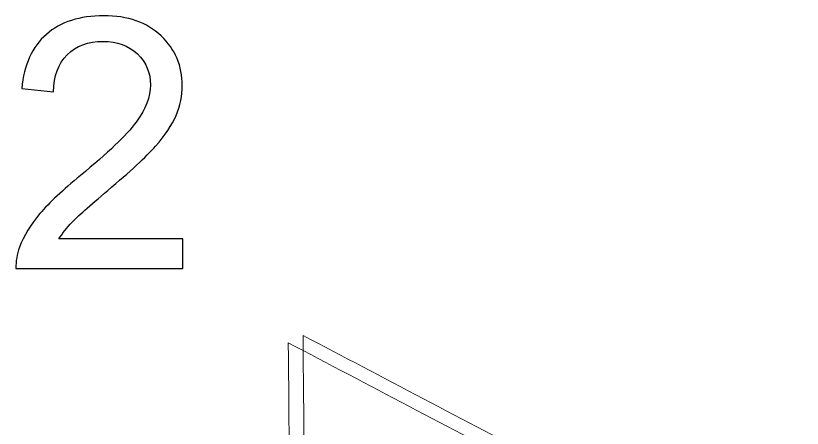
# Model space of a CAD drawing. Header units: centimetres. Extents: x -10.6 to 11.8, y -10.5 to 10.6.
# Drawn here: x -2.156 to -1.289, y 3.087 to 3.542 of the extents above; entities that cross this region are included whole.
import ezdxf

# ---------------------------------------------------------------- set-up
doc = ezdxf.new("R2010")
doc.units = ezdxf.units.CM
doc.header["$MEASUREMENT"] = 0
doc.layers.add('Livello 1', color=7, linetype='Continuous')

msp = doc.modelspace()

# ---------------------------------------------------------------- linework, layer by layer
at = {"layer": 'Livello 1', "color": 7}
msp.add_open_spline([(-1.97187, 3.29631), (-1.97187, 3.29631), (-1.97187, 3.26352), (-1.97187, 3.26352), (-1.97187, 3.26352), (-1.97187, 3.26352), (-2.15549, 3.26352), (-2.15549, 3.26352), (-2.15549, 3.26352), (-2.15575, 3.27173), (-2.15445, 3.27962), (-2.15154, 3.28719), (-2.15154, 3.28719), (-2.14689, 3.29974), (-2.13938, 3.31203), (-2.1291, 3.32419), (-2.1291, 3.32419), (-2.11875, 3.33628), (-2.10388, 3.35032), (-2.08447, 3.36623), (-2.08447, 3.36623), (-2.05427, 3.391), (-2.03383, 3.41059), (-2.02323, 3.42508), (-2.02323, 3.42508), (-2.01262, 3.43951), (-2.00731, 3.45322), (-2.00731, 3.46609), (-2.00731, 3.46609), (-2.00731, 3.4796), (-2.01217, 3.49099), (-2.0218, 3.5003), (-2.0218, 3.5003), (-2.0315, 3.50955), (-2.04412, 3.51421), (-2.05964, 3.51421), (-2.05964, 3.51421), (-2.07607, 3.51421), (-2.0892, 3.50929), (-2.09903, 3.4994), (-2.09903, 3.4994), (-2.10892, 3.48956), (-2.1139, 3.47592), (-2.11403, 3.45852), (-2.11403, 3.45852), (-2.11403, 3.45852), (-2.14909, 3.46208), (-2.14909, 3.46208), (-2.14909, 3.46208), (-2.14669, 3.48827), (-2.13764, 3.50819), (-2.12199, 3.5219), (-2.12199, 3.5219), (-2.10633, 3.53561), (-2.08525, 3.54247), (-2.05886, 3.54247), (-2.05886, 3.54247), (-2.03222, 3.54247), (-2.01113, 3.53503), (-1.99561, 3.52029), (-1.99561, 3.52029), (-1.98002, 3.50548), (-1.97226, 3.48717), (-1.97226, 3.46531), (-1.97226, 3.46531), (-1.97226, 3.45419), (-1.97452, 3.44326), (-1.97912, 3.43252), (-1.97912, 3.43252), (-1.98364, 3.42178), (-1.99121, 3.41047), (-2.00175, 3.39863), (-2.00175, 3.39863), (-2.01229, 3.38673), (-2.02982, 3.37043), (-2.05433, 3.34973), (-2.05433, 3.34973), (-2.07477, 3.33253), (-2.0879, 3.32089), (-2.09372, 3.31474), (-2.09372, 3.31474), (-2.09954, 3.30866), (-2.10433, 3.30252), (-2.10815, 3.29631), (-2.10815, 3.29631), (-2.10815, 3.29631), (-1.97187, 3.29631), (-1.97187, 3.29631)], degree=3, knots=[0, 0, 0, 0, 0.045455, 0.045455, 0.045455, 0.045455, 0.090909, 0.090909, 0.090909, 0.090909, 0.136364, 0.136364, 0.136364, 0.136364, 0.181818, 0.181818, 0.181818, 0.181818, 0.227273, 0.227273, 0.227273, 0.227273, 0.272727, 0.272727, 0.272727, 0.272727, 0.318182, 0.318182, 0.318182, 0.318182, 0.363636, 0.363636, 0.363636, 0.363636, 0.409091, 0.409091, 0.409091, 0.409091, 0.454545, 0.454545, 0.454545, 0.454545, 0.5, 0.5, 0.5, 0.5, 0.545455, 0.545455, 0.545455, 0.545455, 0.590909, 0.590909, 0.590909, 0.590909, 0.636364, 0.636364, 0.636364, 0.636364, 0.681818, 0.681818, 0.681818, 0.681818, 0.727273, 0.727273, 0.727273, 0.727273, 0.772727, 0.772727, 0.772727, 0.772727, 0.818182, 0.818182, 0.818182, 0.818182, 0.863636, 0.863636, 0.863636, 0.863636, 0.909091, 0.909091, 0.909091, 0.909091, 0.954545, 0.954545, 0.954545, 0.954545, 1, 1, 1, 1], dxfattribs=at)
at = {"layer": 'Livello 1', "color": 250, "lineweight": 9}
msp.add_open_spline([(-1.97187, 3.29631), (-1.97187, 3.29631), (-1.97187, 3.26352), (-1.97187, 3.26352), (-1.97187, 3.26352), (-1.97187, 3.26352), (-2.15549, 3.26352), (-2.15549, 3.26352), (-2.15549, 3.26352), (-2.15575, 3.27173), (-2.15445, 3.27962), (-2.15154, 3.28719), (-2.15154, 3.28719), (-2.14689, 3.29974), (-2.13938, 3.31203), (-2.1291, 3.32419), (-2.1291, 3.32419), (-2.11875, 3.33628), (-2.10388, 3.35032), (-2.08447, 3.36623), (-2.08447, 3.36623), (-2.05427, 3.391), (-2.03383, 3.41059), (-2.02323, 3.42508), (-2.02323, 3.42508), (-2.01262, 3.43951), (-2.00731, 3.45322), (-2.00731, 3.46609), (-2.00731, 3.46609), (-2.00731, 3.4796), (-2.01217, 3.49099), (-2.0218, 3.5003), (-2.0218, 3.5003), (-2.0315, 3.50955), (-2.04412, 3.51421), (-2.05964, 3.51421), (-2.05964, 3.51421), (-2.07607, 3.51421), (-2.0892, 3.50929), (-2.09903, 3.4994), (-2.09903, 3.4994), (-2.10892, 3.48956), (-2.1139, 3.47592), (-2.11403, 3.45852), (-2.11403, 3.45852), (-2.11403, 3.45852), (-2.14909, 3.46208), (-2.14909, 3.46208), (-2.14909, 3.46208), (-2.14669, 3.48827), (-2.13764, 3.50819), (-2.12199, 3.5219), (-2.12199, 3.5219), (-2.10633, 3.53561), (-2.08525, 3.54247), (-2.05886, 3.54247), (-2.05886, 3.54247), (-2.03222, 3.54247), (-2.01113, 3.53503), (-1.99561, 3.52029), (-1.99561, 3.52029), (-1.98002, 3.50548), (-1.97226, 3.48717), (-1.97226, 3.46531), (-1.97226, 3.46531), (-1.97226, 3.45419), (-1.97452, 3.44326), (-1.97912, 3.43252), (-1.97912, 3.43252), (-1.98364, 3.42178), (-1.99121, 3.41047), (-2.00175, 3.39863), (-2.00175, 3.39863), (-2.01229, 3.38673), (-2.02982, 3.37043), (-2.05433, 3.34973), (-2.05433, 3.34973), (-2.07477, 3.33253), (-2.0879, 3.32089), (-2.09372, 3.31474), (-2.09372, 3.31474), (-2.09954, 3.30866), (-2.10433, 3.30252), (-2.10815, 3.29631), (-2.10815, 3.29631), (-2.10815, 3.29631), (-1.97187, 3.29631), (-1.97187, 3.29631)], degree=3, knots=[0, 0, 0, 0, 0.045455, 0.045455, 0.045455, 0.045455, 0.090909, 0.090909, 0.090909, 0.090909, 0.136364, 0.136364, 0.136364, 0.136364, 0.181818, 0.181818, 0.181818, 0.181818, 0.227273, 0.227273, 0.227273, 0.227273, 0.272727, 0.272727, 0.272727, 0.272727, 0.318182, 0.318182, 0.318182, 0.318182, 0.363636, 0.363636, 0.363636, 0.363636, 0.409091, 0.409091, 0.409091, 0.409091, 0.454545, 0.454545, 0.454545, 0.454545, 0.5, 0.5, 0.5, 0.5, 0.545455, 0.545455, 0.545455, 0.545455, 0.590909, 0.590909, 0.590909, 0.590909, 0.636364, 0.636364, 0.636364, 0.636364, 0.681818, 0.681818, 0.681818, 0.681818, 0.727273, 0.727273, 0.727273, 0.727273, 0.772727, 0.772727, 0.772727, 0.772727, 0.818182, 0.818182, 0.818182, 0.818182, 0.863636, 0.863636, 0.863636, 0.863636, 0.909091, 0.909091, 0.909091, 0.909091, 0.954545, 0.954545, 0.954545, 0.954545, 1, 1, 1, 1], dxfattribs=at)
msp.add_open_spline([(-1.97187, 3.29631), (-1.97187, 3.29631), (-1.97187, 3.26352), (-1.97187, 3.26352), (-1.97187, 3.26352), (-1.97187, 3.26352), (-2.15549, 3.26352), (-2.15549, 3.26352), (-2.15549, 3.26352), (-2.15575, 3.27173), (-2.15445, 3.27962), (-2.15154, 3.28719), (-2.15154, 3.28719), (-2.14689, 3.29974), (-2.13938, 3.31203), (-2.1291, 3.32419), (-2.1291, 3.32419), (-2.11875, 3.33628), (-2.10388, 3.35032), (-2.08447, 3.36623), (-2.08447, 3.36623), (-2.05427, 3.391), (-2.03383, 3.41059), (-2.02323, 3.42508), (-2.02323, 3.42508), (-2.01262, 3.43951), (-2.00731, 3.45322), (-2.00731, 3.46609), (-2.00731, 3.46609), (-2.00731, 3.4796), (-2.01217, 3.49099), (-2.0218, 3.5003), (-2.0218, 3.5003), (-2.0315, 3.50955), (-2.04412, 3.51421), (-2.05964, 3.51421), (-2.05964, 3.51421), (-2.07607, 3.51421), (-2.0892, 3.50929), (-2.09903, 3.4994), (-2.09903, 3.4994), (-2.10892, 3.48956), (-2.1139, 3.47592), (-2.11403, 3.45852), (-2.11403, 3.45852), (-2.11403, 3.45852), (-2.14909, 3.46208), (-2.14909, 3.46208), (-2.14909, 3.46208), (-2.14669, 3.48827), (-2.13764, 3.50819), (-2.12199, 3.5219), (-2.12199, 3.5219), (-2.10633, 3.53561), (-2.08525, 3.54247), (-2.05886, 3.54247), (-2.05886, 3.54247), (-2.03222, 3.54247), (-2.01113, 3.53503), (-1.99561, 3.52029), (-1.99561, 3.52029), (-1.98002, 3.50548), (-1.97226, 3.48717), (-1.97226, 3.46531), (-1.97226, 3.46531), (-1.97226, 3.45419), (-1.97452, 3.44326), (-1.97912, 3.43252), (-1.97912, 3.43252), (-1.98364, 3.42178), (-1.99121, 3.41047), (-2.00175, 3.39863), (-2.00175, 3.39863), (-2.01229, 3.38673), (-2.02982, 3.37043), (-2.05433, 3.34973), (-2.05433, 3.34973), (-2.07477, 3.33253), (-2.0879, 3.32089), (-2.09372, 3.31474), (-2.09372, 3.31474), (-2.09954, 3.30866), (-2.10433, 3.30252), (-2.10815, 3.29631), (-2.10815, 3.29631), (-2.10815, 3.29631), (-1.97187, 3.29631), (-1.97187, 3.29631)], degree=3, knots=[0, 0, 0, 0, 0.045455, 0.045455, 0.045455, 0.045455, 0.090909, 0.090909, 0.090909, 0.090909, 0.136364, 0.136364, 0.136364, 0.136364, 0.181818, 0.181818, 0.181818, 0.181818, 0.227273, 0.227273, 0.227273, 0.227273, 0.272727, 0.272727, 0.272727, 0.272727, 0.318182, 0.318182, 0.318182, 0.318182, 0.363636, 0.363636, 0.363636, 0.363636, 0.409091, 0.409091, 0.409091, 0.409091, 0.454545, 0.454545, 0.454545, 0.454545, 0.5, 0.5, 0.5, 0.5, 0.545455, 0.545455, 0.545455, 0.545455, 0.590909, 0.590909, 0.590909, 0.590909, 0.636364, 0.636364, 0.636364, 0.636364, 0.681818, 0.681818, 0.681818, 0.681818, 0.727273, 0.727273, 0.727273, 0.727273, 0.772727, 0.772727, 0.772727, 0.772727, 0.818182, 0.818182, 0.818182, 0.818182, 0.863636, 0.863636, 0.863636, 0.863636, 0.909091, 0.909091, 0.909091, 0.909091, 0.954545, 0.954545, 0.954545, 0.954545, 1, 1, 1, 1], dxfattribs=at)
at = {"layer": 'Livello 1', "color": 7, "lineweight": 9}
for points in [[(-1.29553, 0.75468), (-1.29456, 1.09812), (-1.29355, 1.44757), (-1.29254, 1.80217), (-1.29254, 1.80217), (-1.29151, 2.16214), (-1.29046, 2.52854), (-1.28939, 2.90074), (-1.28939, 2.90074), (-1.38518, 2.95108), (-1.47928, 3.00054), (-1.57166, 3.0491), (-1.57166, 3.0491), (-1.66239, 3.0968), (-1.75165, 3.14373), (-1.8393, 3.18983), (-1.8393, 3.18983), (-1.83612, 2.83424), (-1.83296, 2.4842), (-1.82987, 2.1397), (-1.82987, 2.1397), (-1.82681, 1.80014), (-1.82381, 1.4653), (-1.82085, 1.13601), (-1.82085, 1.13601), (-1.78314, 1.10859), (-1.74499, 1.0809), (-1.70665, 1.05308), (-1.70665, 1.05308), (-1.66804, 1.02506), (-1.62906, 0.99675), (-1.58982, 0.96825), (-1.58982, 0.96825), (-1.5857, 0.97301), (-1.58163, 0.97799), (-1.57745, 0.98291), (-1.57745, 0.98291), (-1.57777, 1.07855), (-1.57815, 1.17439), (-1.57847, 1.27085), (-1.57847, 1.27085), (-1.57006, 1.26502), (-1.56165, 1.25918), (-1.55324, 1.25334), (-1.55324, 1.25334), (-1.55297, 1.15667), (-1.55265, 1.06062), (-1.55238, 0.96479), (-1.55238, 0.96479), (-1.54821, 0.9538), (-1.54403, 0.94278), (-1.53976, 0.93194), (-1.53976, 0.93194), (-1.49989, 0.90296), (-1.45965, 0.87375), (-1.41909, 0.84433), (-1.41909, 0.84433), (-1.37823, 0.81467), (-1.33704, 0.78478), (-1.29553, 0.75468)], [(-1.31179, 0.74655), (-1.31081, 1.08999), (-1.30981, 1.43945), (-1.30879, 1.79404), (-1.30879, 1.79404), (-1.30777, 2.15401), (-1.30672, 2.52041), (-1.30565, 2.89261), (-1.30565, 2.89261), (-1.40144, 2.94295), (-1.49553, 2.99242), (-1.58791, 3.04098), (-1.58791, 3.04098), (-1.67865, 3.08867), (-1.7679, 3.1356), (-1.85556, 3.1817), (-1.85556, 3.1817), (-1.85237, 2.82612), (-1.84922, 2.47607), (-1.84612, 2.13158), (-1.84612, 2.13158), (-1.84307, 1.79202), (-1.84007, 1.45717), (-1.83711, 1.12788), (-1.83711, 1.12788), (-1.79939, 1.10046), (-1.76125, 1.07277), (-1.7229, 1.04495), (-1.7229, 1.04495), (-1.68429, 1.01693), (-1.64532, 0.98862), (-1.60608, 0.96013), (-1.60608, 0.96013), (-1.60195, 0.96488), (-1.59788, 0.96986), (-1.59371, 0.97479), (-1.59371, 0.97479), (-1.59403, 1.07042), (-1.5944, 1.16626), (-1.59473, 1.26273), (-1.59473, 1.26273), (-1.58631, 1.25689), (-1.57791, 1.25105), (-1.5695, 1.24521), (-1.5695, 1.24521), (-1.56922, 1.14854), (-1.56891, 1.05249), (-1.56864, 0.95666), (-1.56864, 0.95666), (-1.56446, 0.94567), (-1.56029, 0.93466), (-1.55601, 0.92381), (-1.55601, 0.92381), (-1.51614, 0.89483), (-1.4759, 0.86562), (-1.43535, 0.8362), (-1.43535, 0.8362), (-1.39449, 0.80655), (-1.35329, 0.77666), (-1.31179, 0.74655)]]:
    msp.add_open_spline(points, degree=3, knots=[0, 0, 0, 0, 0.066667, 0.066667, 0.066667, 0.066667, 0.133333, 0.133333, 0.133333, 0.133333, 0.2, 0.2, 0.2, 0.2, 0.266667, 0.266667, 0.266667, 0.266667, 0.333333, 0.333333, 0.333333, 0.333333, 0.4, 0.4, 0.4, 0.4, 0.466667, 0.466667, 0.466667, 0.466667, 0.533333, 0.533333, 0.533333, 0.533333, 0.6, 0.6, 0.6, 0.6, 0.666667, 0.666667, 0.666667, 0.666667, 0.733333, 0.733333, 0.733333, 0.733333, 0.8, 0.8, 0.8, 0.8, 0.866667, 0.866667, 0.866667, 0.866667, 0.933333, 0.933333, 0.933333, 0.933333, 1, 1, 1, 1], dxfattribs=at)

doc.saveas('drawing.dxf')
